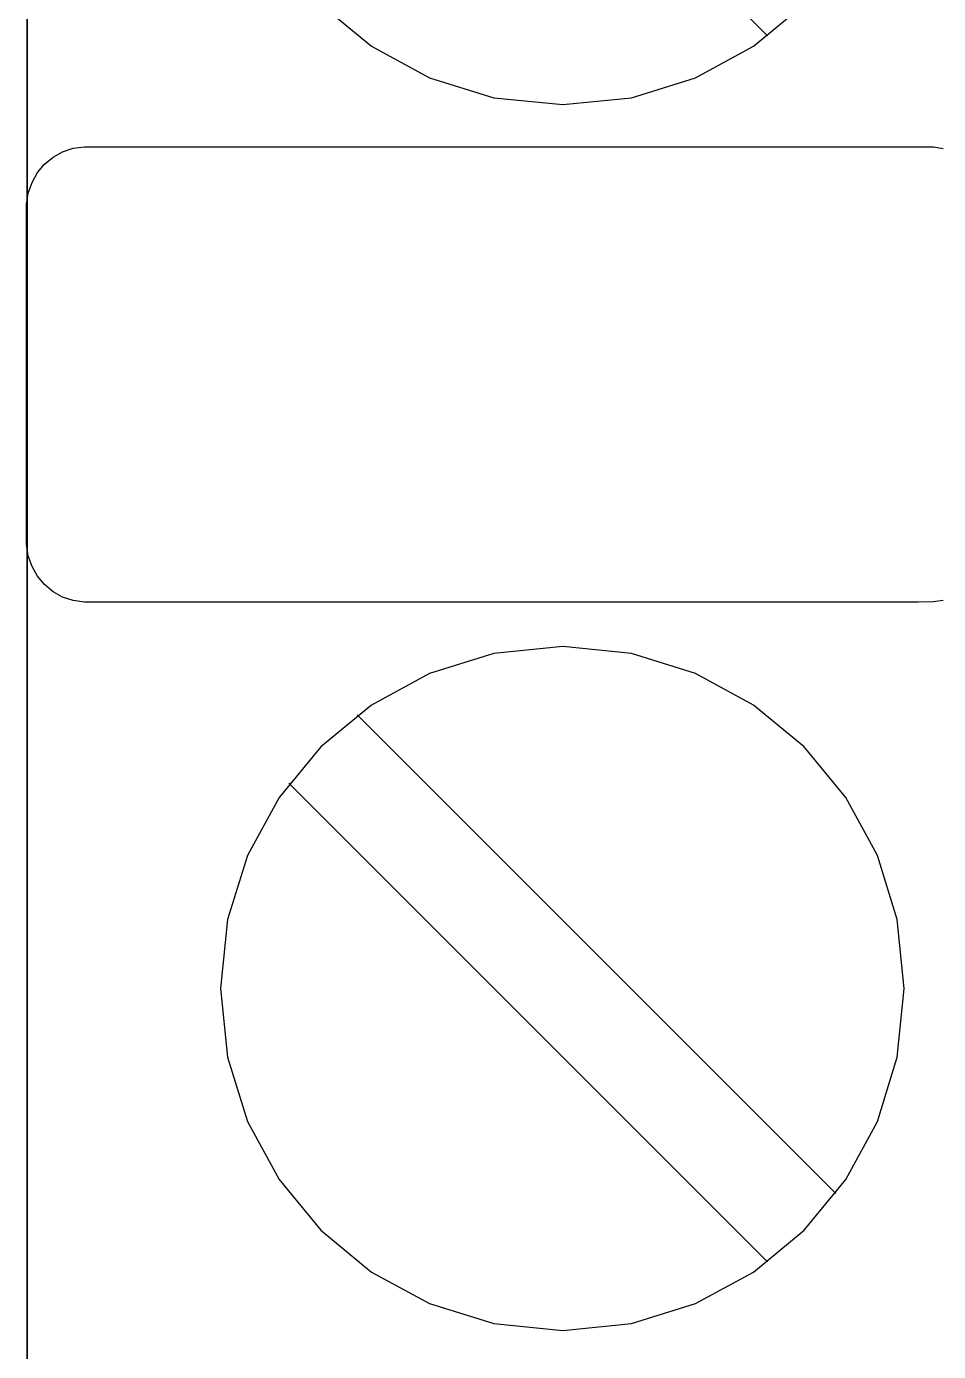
# Model space of a CAD drawing. Extents: x 1 to 47.7, y 0.2 to 35.
# Drawn here: x 36.708 to 37.154, y 15.757 to 16.405 of the extents above; entities that cross this region are included whole.
import ezdxf

# ---------------------------------------------------------------- set-up
doc = ezdxf.new("R2010")
doc.units = 0
doc.header["$MEASUREMENT"] = 0
for name, color, linetype in [('7_1__EMPTY_IO_BOARD_POSITI', 7, 'CONTINUOUS'), ('7_2___8__INDEPENDENT_INPUT', 7, 'CONTINUOUS'), ('7_3___8__OPTOISO_INDEPENDE', 7, 'CONTINUOUS'), ('7_4___24__OPTOISO_INDEPEND', 7, 'CONTINUOUS'), ('7_5___8__INDEPENDENT_INPUT', 7, 'CONTINUOUS'), ('7_6____8__INDEPENDENT_INPU', 7, 'CONTINUOUS'), ('7_7____8__OPTOISO_INDEPEND', 7, 'CONTINUOUS'), ('7_8____8__OPTOISO_INDEPEND', 7, 'CONTINUOUS')]:
    doc.layers.add(name, color=color, linetype=linetype)

msp = doc.modelspace()

# ---------------------------------------------------------------- linework, layer by layer
at = {"layer": '7_1__EMPTY_IO_BOARD_POSITI'}
msp.add_lwpolyline([(36.70832, 15.68202), (36.70832, 15.884), (36.70832, 16.29304), (36.70832, 16.70068), (36.70832, 16.9009), (36.70832, 17.0971), (36.70832, 17.28804), (36.70832, 17.4725), (36.70832, 17.56191)], dxfattribs=at)
at = {"layer": '7_2___8__INDEPENDENT_INPUT'}
for points in [[(36.70809, 17.61096), (36.70809, 17.48514), (36.70809, 17.35532), (36.70809, 17.22194), (36.70809, 17.08544), (36.70809, 16.94626), (36.70809, 16.80486), (36.70809, 16.51716), (36.70809, 16.2259), (36.70809, 15.93463), (36.70809, 15.64693)], [(37.07051, 16.40064), (36.83625, 16.6349)], [(36.85193, 16.41608), (36.87672, 16.39564), (36.90516, 16.38021), (36.93657, 16.37045), (36.97028, 16.36705), (37.00396, 16.37045), (37.03533, 16.38021), (37.06371, 16.39564), (37.08843, 16.41608)], [(37.15637, 16.12437), (37.15173, 16.12365), (37.14424, 16.12358), (37.112, 16.12358), (37.05791, 16.12358), (36.99024, 16.12358), (36.91726, 16.12358), (36.84722, 16.12358), (36.78841, 16.12358), (36.74908, 16.12358), (36.73633, 16.12359), (36.73077, 16.12429), (36.72559, 16.12602), (36.72088, 16.12865), (36.71674, 16.1321), (36.71328, 16.13625), (36.7106, 16.141), (36.70879, 16.14626), (36.70796, 16.15191), (36.70791, 16.15689), (36.70791, 16.17105), (36.70791, 16.19337), (36.70791, 16.22059), (36.70791, 16.24943), (36.70791, 16.27665), (36.70791, 16.29897), (36.70791, 16.31313), (36.70796, 16.31811), (36.70879, 16.32376), (36.7106, 16.32901), (36.71328, 16.33377), (36.71674, 16.33792), (36.72088, 16.34136), (36.72559, 16.34399), (36.73077, 16.34571), (36.73633, 16.34641), (36.74908, 16.34643), (36.78841, 16.34643), (36.84722, 16.34643), (36.91726, 16.34643), (36.99024, 16.34643), (37.05791, 16.34643), (37.112, 16.34643), (37.14424, 16.34643), (37.15174, 16.34635), (37.1564, 16.34563)], [(37.10393, 15.83406), (36.86967, 16.06832)], [(37.07051, 15.80064), (36.83625, 16.0349)]]:
    msp.add_lwpolyline(points, dxfattribs=at)
msp.add_lwpolyline([(36.97028, 15.76705), (37.00396, 15.77045), (37.03533, 15.78021), (37.06371, 15.79564), (37.08843, 15.81608), (37.10883, 15.84085), (37.12423, 15.86929), (37.13396, 15.90073), (37.13735, 15.93448), (37.13396, 15.96818), (37.12423, 15.99957), (37.10883, 16.02798), (37.08843, 16.05274), (37.06371, 16.07317), (37.03533, 16.08859), (37.00396, 16.09834), (36.97028, 16.10174), (36.93657, 16.09834), (36.90516, 16.08859), (36.87672, 16.07317), (36.85193, 16.05274), (36.83146, 16.02798), (36.81601, 15.99957), (36.80624, 15.96818), (36.80283, 15.93448), (36.80624, 15.90073), (36.81601, 15.86929), (36.83146, 15.84085), (36.85193, 15.81608), (36.87672, 15.79564), (36.90516, 15.78021), (36.93657, 15.77045)], close=True, dxfattribs=at)
at = {"layer": '7_3___8__OPTOISO_INDEPENDE'}
for points in [[(36.70809, 17.61096), (36.70809, 17.48514), (36.70809, 17.35532), (36.70809, 17.22194), (36.70809, 17.08544), (36.70809, 16.94626), (36.70809, 16.80486), (36.70809, 16.51716), (36.70809, 16.2259), (36.70809, 15.93463), (36.70809, 15.64693)], [(37.07051, 16.40064), (36.83625, 16.6349)], [(36.85193, 16.41608), (36.87672, 16.39564), (36.90516, 16.38021), (36.93657, 16.37045), (36.97028, 16.36705), (37.00396, 16.37045), (37.03533, 16.38021), (37.06371, 16.39564), (37.08843, 16.41608)], [(37.15637, 16.12437), (37.15173, 16.12365), (37.14424, 16.12358), (37.112, 16.12358), (37.05791, 16.12358), (36.99024, 16.12358), (36.91726, 16.12358), (36.84722, 16.12358), (36.78841, 16.12358), (36.74908, 16.12358), (36.73633, 16.12359), (36.73077, 16.12429), (36.72559, 16.12602), (36.72088, 16.12865), (36.71674, 16.1321), (36.71328, 16.13625), (36.7106, 16.141), (36.70879, 16.14626), (36.70796, 16.15191), (36.70791, 16.15689), (36.70791, 16.17105), (36.70791, 16.19337), (36.70791, 16.22059), (36.70791, 16.24943), (36.70791, 16.27665), (36.70791, 16.29897), (36.70791, 16.31313), (36.70796, 16.31811), (36.70879, 16.32376), (36.7106, 16.32901), (36.71328, 16.33377), (36.71674, 16.33792), (36.72088, 16.34136), (36.72559, 16.34399), (36.73077, 16.34571), (36.73633, 16.34641), (36.74908, 16.34643), (36.78841, 16.34643), (36.84722, 16.34643), (36.91726, 16.34643), (36.99024, 16.34643), (37.05791, 16.34643), (37.112, 16.34643), (37.14424, 16.34643), (37.15174, 16.34635), (37.1564, 16.34563)], [(37.10393, 15.83406), (36.86967, 16.06832)], [(37.07051, 15.80064), (36.83625, 16.0349)]]:
    msp.add_lwpolyline(points, dxfattribs=at)
msp.add_lwpolyline([(36.97028, 15.76705), (37.00396, 15.77045), (37.03533, 15.78021), (37.06371, 15.79564), (37.08843, 15.81608), (37.10883, 15.84085), (37.12423, 15.86929), (37.13396, 15.90073), (37.13735, 15.93448), (37.13396, 15.96818), (37.12423, 15.99957), (37.10883, 16.02798), (37.08843, 16.05274), (37.06371, 16.07317), (37.03533, 16.08859), (37.00396, 16.09834), (36.97028, 16.10174), (36.93657, 16.09834), (36.90516, 16.08859), (36.87672, 16.07317), (36.85193, 16.05274), (36.83146, 16.02798), (36.81601, 15.99957), (36.80624, 15.96818), (36.80283, 15.93448), (36.80624, 15.90073), (36.81601, 15.86929), (36.83146, 15.84085), (36.85193, 15.81608), (36.87672, 15.79564), (36.90516, 15.78021), (36.93657, 15.77045)], close=True, dxfattribs=at)
at = {"layer": '7_4___24__OPTOISO_INDEPEND'}
for points in [[(36.70809, 17.61096), (36.70809, 17.48514), (36.70809, 17.35532), (36.70809, 17.22194), (36.70809, 17.08544), (36.70809, 16.94626), (36.70809, 16.80486), (36.70809, 16.51716), (36.70809, 16.2259), (36.70809, 15.93463), (36.70809, 15.64693)], [(37.07051, 16.40064), (36.83625, 16.6349)], [(36.85193, 16.41608), (36.87672, 16.39564), (36.90516, 16.38021), (36.93657, 16.37045), (36.97028, 16.36705), (37.00396, 16.37045), (37.03533, 16.38021), (37.06371, 16.39564), (37.08843, 16.41608)], [(37.15637, 16.12437), (37.15173, 16.12365), (37.14424, 16.12358), (37.112, 16.12358), (37.05791, 16.12358), (36.99024, 16.12358), (36.91726, 16.12358), (36.84722, 16.12358), (36.78841, 16.12358), (36.74908, 16.12358), (36.73633, 16.12359), (36.73077, 16.12429), (36.72559, 16.12602), (36.72088, 16.12865), (36.71674, 16.1321), (36.71328, 16.13625), (36.7106, 16.141), (36.70879, 16.14626), (36.70796, 16.15191), (36.70791, 16.15689), (36.70791, 16.17105), (36.70791, 16.19337), (36.70791, 16.22059), (36.70791, 16.24943), (36.70791, 16.27665), (36.70791, 16.29897), (36.70791, 16.31313), (36.70796, 16.31811), (36.70879, 16.32376), (36.7106, 16.32901), (36.71328, 16.33377), (36.71674, 16.33792), (36.72088, 16.34136), (36.72559, 16.34399), (36.73077, 16.34571), (36.73633, 16.34641), (36.74908, 16.34643), (36.78841, 16.34643), (36.84722, 16.34643), (36.91726, 16.34643), (36.99024, 16.34643), (37.05791, 16.34643), (37.112, 16.34643), (37.14424, 16.34643), (37.15174, 16.34635), (37.1564, 16.34563)], [(37.10393, 15.83406), (36.86967, 16.06832)], [(37.07051, 15.80064), (36.83625, 16.0349)]]:
    msp.add_lwpolyline(points, dxfattribs=at)
msp.add_lwpolyline([(36.97028, 15.76705), (37.00396, 15.77045), (37.03533, 15.78021), (37.06371, 15.79564), (37.08843, 15.81608), (37.10883, 15.84085), (37.12423, 15.86929), (37.13396, 15.90073), (37.13735, 15.93448), (37.13396, 15.96818), (37.12423, 15.99957), (37.10883, 16.02798), (37.08843, 16.05274), (37.06371, 16.07317), (37.03533, 16.08859), (37.00396, 16.09834), (36.97028, 16.10174), (36.93657, 16.09834), (36.90516, 16.08859), (36.87672, 16.07317), (36.85193, 16.05274), (36.83146, 16.02798), (36.81601, 15.99957), (36.80624, 15.96818), (36.80283, 15.93448), (36.80624, 15.90073), (36.81601, 15.86929), (36.83146, 15.84085), (36.85193, 15.81608), (36.87672, 15.79564), (36.90516, 15.78021), (36.93657, 15.77045)], close=True, dxfattribs=at)
at = {"layer": '7_5___8__INDEPENDENT_INPUT'}
for points in [[(36.70809, 17.61096), (36.70809, 17.48514), (36.70809, 17.35532), (36.70809, 17.22194), (36.70809, 17.08544), (36.70809, 16.94626), (36.70809, 16.80486), (36.70809, 16.51716), (36.70809, 16.2259), (36.70809, 15.93463), (36.70809, 15.64693)], [(37.07051, 16.40064), (36.83625, 16.6349)], [(36.85193, 16.41608), (36.87672, 16.39564), (36.90516, 16.38021), (36.93657, 16.37045), (36.97028, 16.36705), (37.00396, 16.37045), (37.03533, 16.38021), (37.06371, 16.39564), (37.08843, 16.41608)], [(37.15637, 16.12437), (37.15173, 16.12365), (37.14424, 16.12358), (37.112, 16.12358), (37.05791, 16.12358), (36.99024, 16.12358), (36.91726, 16.12358), (36.84722, 16.12358), (36.78841, 16.12358), (36.74908, 16.12358), (36.73633, 16.12359), (36.73077, 16.12429), (36.72559, 16.12602), (36.72088, 16.12865), (36.71674, 16.1321), (36.71328, 16.13625), (36.7106, 16.141), (36.70879, 16.14626), (36.70796, 16.15191), (36.70791, 16.15689), (36.70791, 16.17105), (36.70791, 16.19337), (36.70791, 16.22059), (36.70791, 16.24943), (36.70791, 16.27665), (36.70791, 16.29897), (36.70791, 16.31313), (36.70796, 16.31811), (36.70879, 16.32376), (36.7106, 16.32901), (36.71328, 16.33377), (36.71674, 16.33792), (36.72088, 16.34136), (36.72559, 16.34399), (36.73077, 16.34571), (36.73633, 16.34641), (36.74908, 16.34643), (36.78841, 16.34643), (36.84722, 16.34643), (36.91726, 16.34643), (36.99024, 16.34643), (37.05791, 16.34643), (37.112, 16.34643), (37.14424, 16.34643), (37.15174, 16.34635), (37.1564, 16.34563)], [(37.10393, 15.83406), (36.86967, 16.06832)], [(37.07051, 15.80064), (36.83625, 16.0349)]]:
    msp.add_lwpolyline(points, dxfattribs=at)
msp.add_lwpolyline([(36.97028, 15.76705), (37.00396, 15.77045), (37.03533, 15.78021), (37.06371, 15.79564), (37.08843, 15.81608), (37.10883, 15.84085), (37.12423, 15.86929), (37.13396, 15.90073), (37.13735, 15.93448), (37.13396, 15.96818), (37.12423, 15.99957), (37.10883, 16.02798), (37.08843, 16.05274), (37.06371, 16.07317), (37.03533, 16.08859), (37.00396, 16.09834), (36.97028, 16.10174), (36.93657, 16.09834), (36.90516, 16.08859), (36.87672, 16.07317), (36.85193, 16.05274), (36.83146, 16.02798), (36.81601, 15.99957), (36.80624, 15.96818), (36.80283, 15.93448), (36.80624, 15.90073), (36.81601, 15.86929), (36.83146, 15.84085), (36.85193, 15.81608), (36.87672, 15.79564), (36.90516, 15.78021), (36.93657, 15.77045)], close=True, dxfattribs=at)
at = {"layer": '7_6____8__INDEPENDENT_INPU'}
for points in [[(36.70809, 17.61096), (36.70809, 17.48514), (36.70809, 17.35532), (36.70809, 17.22194), (36.70809, 17.08544), (36.70809, 16.94626), (36.70809, 16.80486), (36.70809, 16.51716), (36.70809, 16.2259), (36.70809, 15.93463), (36.70809, 15.64693)], [(37.07051, 16.40064), (36.83625, 16.6349)], [(36.85193, 16.41608), (36.87672, 16.39564), (36.90516, 16.38021), (36.93657, 16.37045), (36.97028, 16.36705), (37.00396, 16.37045), (37.03533, 16.38021), (37.06371, 16.39564), (37.08843, 16.41608)], [(37.15637, 16.12437), (37.15173, 16.12365), (37.14424, 16.12358), (37.112, 16.12358), (37.05791, 16.12358), (36.99024, 16.12358), (36.91726, 16.12358), (36.84722, 16.12358), (36.78841, 16.12358), (36.74908, 16.12358), (36.73633, 16.12359), (36.73077, 16.12429), (36.72559, 16.12602), (36.72088, 16.12865), (36.71674, 16.1321), (36.71328, 16.13625), (36.7106, 16.141), (36.70879, 16.14626), (36.70796, 16.15191), (36.70791, 16.15689), (36.70791, 16.17105), (36.70791, 16.19337), (36.70791, 16.22059), (36.70791, 16.24943), (36.70791, 16.27665), (36.70791, 16.29897), (36.70791, 16.31313), (36.70796, 16.31811), (36.70879, 16.32376), (36.7106, 16.32901), (36.71328, 16.33377), (36.71674, 16.33792), (36.72088, 16.34136), (36.72559, 16.34399), (36.73077, 16.34571), (36.73633, 16.34641), (36.74908, 16.34643), (36.78841, 16.34643), (36.84722, 16.34643), (36.91726, 16.34643), (36.99024, 16.34643), (37.05791, 16.34643), (37.112, 16.34643), (37.14424, 16.34643), (37.15174, 16.34635), (37.1564, 16.34563)], [(37.10393, 15.83406), (36.86967, 16.06832)], [(37.07051, 15.80064), (36.83625, 16.0349)]]:
    msp.add_lwpolyline(points, dxfattribs=at)
msp.add_lwpolyline([(36.97028, 15.76705), (37.00396, 15.77045), (37.03533, 15.78021), (37.06371, 15.79564), (37.08843, 15.81608), (37.10883, 15.84085), (37.12423, 15.86929), (37.13396, 15.90073), (37.13735, 15.93448), (37.13396, 15.96818), (37.12423, 15.99957), (37.10883, 16.02798), (37.08843, 16.05274), (37.06371, 16.07317), (37.03533, 16.08859), (37.00396, 16.09834), (36.97028, 16.10174), (36.93657, 16.09834), (36.90516, 16.08859), (36.87672, 16.07317), (36.85193, 16.05274), (36.83146, 16.02798), (36.81601, 15.99957), (36.80624, 15.96818), (36.80283, 15.93448), (36.80624, 15.90073), (36.81601, 15.86929), (36.83146, 15.84085), (36.85193, 15.81608), (36.87672, 15.79564), (36.90516, 15.78021), (36.93657, 15.77045)], close=True, dxfattribs=at)
at = {"layer": '7_7____8__OPTOISO_INDEPEND'}
for points in [[(36.70809, 17.61096), (36.70809, 17.48514), (36.70809, 17.35532), (36.70809, 17.22194), (36.70809, 17.08544), (36.70809, 16.94626), (36.70809, 16.80486), (36.70809, 16.51716), (36.70809, 16.2259), (36.70809, 15.93463), (36.70809, 15.64693)], [(37.07051, 16.40064), (36.83625, 16.6349)], [(36.85193, 16.41608), (36.87672, 16.39564), (36.90516, 16.38021), (36.93657, 16.37045), (36.97028, 16.36705), (37.00396, 16.37045), (37.03533, 16.38021), (37.06371, 16.39564), (37.08843, 16.41608)], [(37.15637, 16.12437), (37.15173, 16.12365), (37.14424, 16.12358), (37.112, 16.12358), (37.05791, 16.12358), (36.99024, 16.12358), (36.91726, 16.12358), (36.84722, 16.12358), (36.78841, 16.12358), (36.74908, 16.12358), (36.73633, 16.12359), (36.73077, 16.12429), (36.72559, 16.12602), (36.72088, 16.12865), (36.71674, 16.1321), (36.71328, 16.13625), (36.7106, 16.141), (36.70879, 16.14626), (36.70796, 16.15191), (36.70791, 16.15689), (36.70791, 16.17105), (36.70791, 16.19337), (36.70791, 16.22059), (36.70791, 16.24943), (36.70791, 16.27665), (36.70791, 16.29897), (36.70791, 16.31313), (36.70796, 16.31811), (36.70879, 16.32376), (36.7106, 16.32901), (36.71328, 16.33377), (36.71674, 16.33792), (36.72088, 16.34136), (36.72559, 16.34399), (36.73077, 16.34571), (36.73633, 16.34641), (36.74908, 16.34643), (36.78841, 16.34643), (36.84722, 16.34643), (36.91726, 16.34643), (36.99024, 16.34643), (37.05791, 16.34643), (37.112, 16.34643), (37.14424, 16.34643), (37.15174, 16.34635), (37.1564, 16.34563)], [(37.10393, 15.83406), (36.86967, 16.06832)], [(37.07051, 15.80064), (36.83625, 16.0349)]]:
    msp.add_lwpolyline(points, dxfattribs=at)
msp.add_lwpolyline([(36.97028, 15.76705), (37.00396, 15.77045), (37.03533, 15.78021), (37.06371, 15.79564), (37.08843, 15.81608), (37.10883, 15.84085), (37.12423, 15.86929), (37.13396, 15.90073), (37.13735, 15.93448), (37.13396, 15.96818), (37.12423, 15.99957), (37.10883, 16.02798), (37.08843, 16.05274), (37.06371, 16.07317), (37.03533, 16.08859), (37.00396, 16.09834), (36.97028, 16.10174), (36.93657, 16.09834), (36.90516, 16.08859), (36.87672, 16.07317), (36.85193, 16.05274), (36.83146, 16.02798), (36.81601, 15.99957), (36.80624, 15.96818), (36.80283, 15.93448), (36.80624, 15.90073), (36.81601, 15.86929), (36.83146, 15.84085), (36.85193, 15.81608), (36.87672, 15.79564), (36.90516, 15.78021), (36.93657, 15.77045)], close=True, dxfattribs=at)
at = {"layer": '7_8____8__OPTOISO_INDEPEND'}
for points in [[(36.70809, 17.61096), (36.70809, 17.48514), (36.70809, 17.35532), (36.70809, 17.22194), (36.70809, 17.08544), (36.70809, 16.94626), (36.70809, 16.80486), (36.70809, 16.51716), (36.70809, 16.2259), (36.70809, 15.93463), (36.70809, 15.64693)], [(37.07051, 16.40064), (36.83625, 16.6349)], [(36.85193, 16.41608), (36.87672, 16.39564), (36.90516, 16.38021), (36.93657, 16.37045), (36.97028, 16.36705), (37.00396, 16.37045), (37.03533, 16.38021), (37.06371, 16.39564), (37.08843, 16.41608)], [(37.15637, 16.12437), (37.15173, 16.12365), (37.14424, 16.12358), (37.112, 16.12358), (37.05791, 16.12358), (36.99024, 16.12358), (36.91726, 16.12358), (36.84722, 16.12358), (36.78841, 16.12358), (36.74908, 16.12358), (36.73633, 16.12359), (36.73077, 16.12429), (36.72559, 16.12602), (36.72088, 16.12865), (36.71674, 16.1321), (36.71328, 16.13625), (36.7106, 16.141), (36.70879, 16.14626), (36.70796, 16.15191), (36.70791, 16.15689), (36.70791, 16.17105), (36.70791, 16.19337), (36.70791, 16.22059), (36.70791, 16.24943), (36.70791, 16.27665), (36.70791, 16.29897), (36.70791, 16.31313), (36.70796, 16.31811), (36.70879, 16.32376), (36.7106, 16.32901), (36.71328, 16.33377), (36.71674, 16.33792), (36.72088, 16.34136), (36.72559, 16.34399), (36.73077, 16.34571), (36.73633, 16.34641), (36.74908, 16.34643), (36.78841, 16.34643), (36.84722, 16.34643), (36.91726, 16.34643), (36.99024, 16.34643), (37.05791, 16.34643), (37.112, 16.34643), (37.14424, 16.34643), (37.15174, 16.34635), (37.1564, 16.34563)], [(37.10393, 15.83406), (36.86967, 16.06832)], [(37.07051, 15.80064), (36.83625, 16.0349)]]:
    msp.add_lwpolyline(points, dxfattribs=at)
msp.add_lwpolyline([(36.97028, 15.76705), (37.00396, 15.77045), (37.03533, 15.78021), (37.06371, 15.79564), (37.08843, 15.81608), (37.10883, 15.84085), (37.12423, 15.86929), (37.13396, 15.90073), (37.13735, 15.93448), (37.13396, 15.96818), (37.12423, 15.99957), (37.10883, 16.02798), (37.08843, 16.05274), (37.06371, 16.07317), (37.03533, 16.08859), (37.00396, 16.09834), (36.97028, 16.10174), (36.93657, 16.09834), (36.90516, 16.08859), (36.87672, 16.07317), (36.85193, 16.05274), (36.83146, 16.02798), (36.81601, 15.99957), (36.80624, 15.96818), (36.80283, 15.93448), (36.80624, 15.90073), (36.81601, 15.86929), (36.83146, 15.84085), (36.85193, 15.81608), (36.87672, 15.79564), (36.90516, 15.78021), (36.93657, 15.77045)], close=True, dxfattribs=at)

doc.saveas('drawing.dxf')
